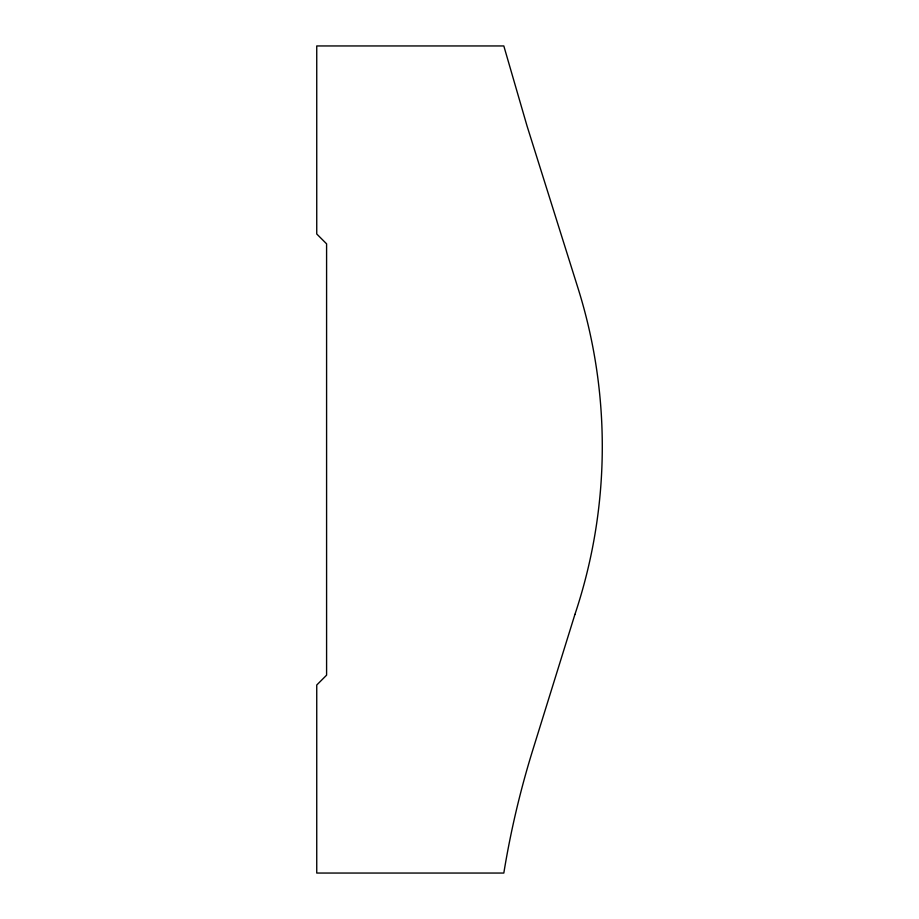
<?xml version="1.0" encoding="UTF-8"?>
<svg xmlns="http://www.w3.org/2000/svg" width="919" height="919" viewBox="0 0 919 919"><rect width="100%" height="100%" fill="white"/><g stroke="black" fill="none" stroke-linecap="round" stroke-linejoin="round"><path stroke-width="1.38" d="M574.915 614.42L532.894 749.663A908.179 908.179 0 0 0 503.819 873.05L316.745 873.05L316.745 685.011L326.59 675.166L326.59 243.834L316.745 233.989L316.745 45.95L503.819 45.95L527.012 125.892L577.971 288.061A528.632 528.632 0 0 1 574.915 614.42"/></g></svg>
